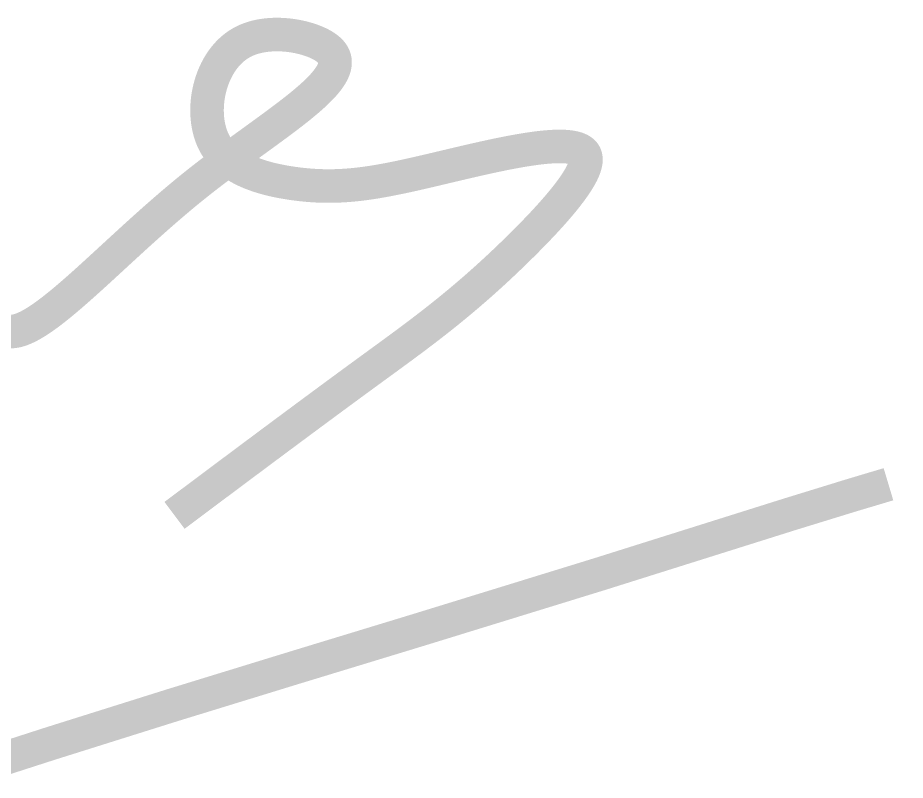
# Model space of a CAD drawing. Header units: millimetres. Extents: x 480521 to 6014615, y -961280 to 187869.
# Drawn here: x 792597.5 to 792914.8, y -74666 to -74393.4 of the extents above; entities that cross this region are included whole.
import ezdxf
from ezdxf.enums import TextEntityAlignment as Align

# ---------------------------------------------------------------- set-up
doc = ezdxf.new("R2010")
doc.units = ezdxf.units.MM
doc.header["$LTSCALE"] = 600
doc.header["$MEASUREMENT"] = 0
doc.layers.get('0').update_dxf_attribs({"lineweight": 0})
for name, color, linetype, lineweight in [('ISO', 153, 'Continuous', 13), ('LC Net thay', 7, 'Continuous', 25), ('LC Text1', 3, 'Continuous', 20)]:
    doc.layers.add(name, color=color, linetype=linetype, lineweight=lineweight)
doc.styles.add('Khungten', font='VHAVAN.TTF', dxfattribs={"width": 0.9, "height": 5000})
doc.styles.add('LC 1', font='VHAVANB.TTF')
doc.styles.add('Title', font='VHBLACK.TTF')

# ---------------------------------------------------------------- blocks, each defined once
blk = doc.blocks.new('mr thuan')
at = {"layer": 'ISO', "ltscale": 2, "const_width": 40}
for points in [[(2884.88098621976, -665.7971388551523), (2885.48901457946, -666.3138605610875), (2886.110956899851, -666.7979513564787), (2886.746749512706, -667.2496539568383), (2887.396328749808, -667.6692110776203), (2888.059630942924, -668.0568654343369), (2888.736592423837, -668.4128597424569), (2889.427149524316, -668.737436717478), (2890.131238576138, -669.0308390748687), (2890.848795911083, -669.2933095301269), (2891.57975786092, -669.5250907987356), (2892.32406075743, -669.7264255961782), (2893.081640932385, -669.8975566379377), (2893.852434717563, -670.0387266394973), (2894.636378444739, -670.1501783163403), (2895.433408445682, -670.2321543839644), (2896.243461052178, -670.2848975578381), (2897.066472595994, -670.3086505534593), (2897.902379408912, -670.3036560863111), (2898.7511178227, -670.2701568718767), (2899.612624169142, -670.2083956256538), (2900.486834780007, -670.1186150630965), (2901.373685987073, -670.0010578997171), (2902.273114122119, -669.8559668509843), (2903.185055516911, -669.6835846323811), (2904.109446503233, -669.4841539594199), (2905.046223412857, -669.2579175475548), (2905.995322577561, -669.0051181122981), (2906.956680329116, -668.7259983691038), (2907.930232999301, -668.4208010334842), (2908.91591691989, -668.0897688209079), (2909.913668422661, -667.7331444468582), (2910.923423839387, -667.3511706268473), (2911.945119501841, -666.9440900763293), (2912.978691741806, -666.5121455107874), (2914.024076891048, -666.0555796457338), (2915.081211281347, -665.5746351966372), (2916.150031244484, -665.0695548789809), (2917.230473112224, -664.5405814082624), (2918.322473216351, -663.9879574999504), (2919.425967888637, -663.4119258695428), (2920.540893460857, -662.812729232508), (2921.667186264789, -662.1906103043439), (2923.95361889488, -660.8785764365748), (2926.28475643312, -659.477765990101), (2928.660089533707, -657.9901206888026), (2931.079108850849, -656.4175822565594), (2933.541305038751, -654.7620924172516), (2936.046168751611, -653.0255928947736), (2938.593190643634, -651.2100254129764), (2941.18186136903, -649.3173316957691), (2943.811671581996, -647.3494534670026), (2946.482111936741, -645.308332450586), (2949.192673087466, -643.1959103703848), (2951.942845688369, -641.014128950279), (2954.732120393663, -638.7649299141631), (2957.559987857552, -636.450254985888), (2960.425938734232, -634.0720458893629), (2963.32946367791, -631.6322443484532), (2966.270053342792, -629.1327920870535), (2969.24719838308, -626.5756308290147), (2972.260389452975, -623.9627022982459), (2975.309117206689, -621.2959482186125), (2978.392872298416, -618.5773103140091), (2981.511145382367, -615.8087303082866), (2984.663427112744, -612.9921499253542), (2987.849208143747, -610.1295108890918), (2991.067979129581, -607.2227549233503), (2994.319230724454, -604.2738237520389), (2997.602453582567, -601.2846590990375), (3000.917138358123, -598.2572026881971), (3004.262775705327, -595.1933962434268), (3007.638856278383, -592.0951814886066), (3011.044870731494, -588.9645001476019), (3014.48030971886, -585.8032939442928), (3017.94466389469, -582.6135046025738), (3021.43742391319, -579.3970738463249), (3024.958080428558, -576.1559433993971), (3028.506124094998, -572.8920549857139), (3032.08104556672, -569.6073503291118), (3035.682335497917, -566.3037711535144), (3039.309484542802, -562.9832591827726), (3042.961983355577, -559.6477561407664), (3046.639322590443, -556.2992037513905), (3050.340992901605, -552.9395437385101), (3057.815289369635, -546.1946677378), (3065.380797993297, -539.4286619296618), (3073.033444006214, -532.6570601051353), (3080.769152642024, -525.8953960552753), (3088.583849134357, -519.1592035711219), (3096.473458716835, -512.4640164437151), (3104.433906623097, -505.8253684640804), (3108.439421583153, -502.5321009643812), (3112.461118086769, -499.2587934232724), (3116.842441215354, -495.7320328424103), (3120.550716569938, -492.7795864427317), (3124.615436876538, -489.5758597599342), (3128.689774908937, -486.3962799967849), (3136.855811986828, -480.1098503858811), (3145.025843474985, -473.9208759229223), (3149.105174520213, -470.8631150946894), (3153.176885044766, -467.8299349207664), (3157.238102007566, -464.8214076902659), (3161.285952367536, -461.8376056922862), (3165.317563083598, -458.8786012159399), (3169.330061114662, -455.9444665503397), (3173.32057341966, -453.0352739845985), (3177.286226957509, -450.1510958078143), (3181.224148687128, -447.2920043090999), (3185.131465567436, -444.4580717775534), (3189.005304557355, -441.6493705023167), (3192.842792615811, -438.8659727724589), (3196.641056701719, -436.1079508771072), (3200.397223773998, -433.3753771053598), (3204.10842079157, -430.668323746344), (3207.771774713361, -427.9868630891579), (3211.384412498282, -425.3310674228997), (3214.94346110526, -422.7010090366966), (3218.446047493217, -420.096760219647), (3221.889298621067, -417.5183932608634), (3225.270341447733, -414.9659804494586), (3228.586302932141, -412.4395940745162), (3231.834310033202, -409.9393064251781), (3235.011489709843, -407.4651897905278), (3238.114968920985, -405.0173164596927), (3241.141874625544, -402.5957587217563), (3244.089333782445, -400.200588865875), (3246.954473350608, -397.8318791811034), (3249.734420288951, -395.4897019565833), (3252.426301556396, -393.1741294813983), (3255.027244111861, -390.8852340446756), (3257.53437491427, -388.623087935528), (3258.751863082744, -387.5020684691408), (3259.944820922545, -386.3877634430537), (3261.112889303542, -385.2801818934095), (3262.2557090956, -384.1793328563508), (3263.372921168586, -383.0852253680205), (3264.464166392361, -381.9978684645466), (3265.529085636794, -380.9172711820866), (3266.567319771748, -379.8434425567539), (3267.578509667088, -378.7763916246913), (3268.562296192678, -377.7161274220562), (3269.518320218387, -376.6626589849766), (3270.446222614075, -375.6159953495808), (3271.34564424961, -374.576145552026), (3272.216225994856, -373.5431186284404), (3273.057608719682, -372.5169236149522), (3273.869433293949, -371.4975695477187), (3274.651340587519, -370.4850654628826), (3275.402971470266, -369.4794203965575), (3276.123966812047, -368.4806433849008), (3276.813967482733, -367.4887434640405), (3277.472614352184, -366.5037296701194), (3278.099548290265, -365.5256110392802), (3278.694410166845, -364.5543966076657), (3279.256840851787, -363.5900954113895), (3279.78648121496, -362.6327164866234), (3280.282972126221, -361.682268869481), (3280.74595445544, -360.7387615961197), (3281.175069072484, -359.8022037026676), (3281.569956847216, -358.8726042252529), (3281.930258649496, -357.9499722000328), (3282.255615349197, -357.0343166631355), (3282.545667816183, -356.1256466507039), (3282.800056920314, -355.2239711988805), (3283.018423531459, -354.3292993437935), (3283.200408519482, -353.4416401215858), (3283.345652754248, -352.5610025684), (3283.45379710562, -351.6873957203788), (3283.524482443467, -350.820828613636), (3283.557349637653, -349.9613102843432), (3283.552039558042, -349.1088497686142), (3283.5081930745, -348.2634561025916), (3283.42545105689, -347.4251383224328), (3283.30345437508, -346.5939054642513), (3283.141843898931, -345.7697665642045), (3282.940260498312, -344.9527306584205), (3282.698345043089, -344.142806783042), (3282.415738403124, -343.3400039742119), (3282.092081448282, -342.5443312680582), (3281.727015048429, -341.7557977007236), (3281.320180073428, -340.974412308351), (3280.871217393149, -340.2001841270685), (3280.379767877454, -339.4331221930333), (3279.845472396206, -338.6732355423592), (3279.26797181927, -337.9205332112033), (3278.646907016519, -337.1750242357084), (3277.981918857811, -336.4367176519881), (3277.272648213013, -335.7056224961998), (3276.518735951988, -334.9817478044861), (3275.719822944604, -334.2651026129752), (3274.875550060722, -333.5556959578098), (3273.98555817021, -332.8535368751327), (3273.468147370906, -332.4643021646771), (3272.067746864584, -331.4712724864949), (3271.04140013194, -330.7919715582684), (3269.971646298385, -330.1212996163958), (3268.859661744355, -329.4598167750082), (3267.706622850274, -328.8080831482221), (3266.513705996578, -328.1666588501976), (3265.282087563683, -327.5361039950512), (3264.01294393203, -326.9169786969287), (3262.707451482049, -326.3098430699756), (3261.366786594157, -325.7152572282939), (3259.992125648794, -325.1337812860438), (3258.584645026385, -324.5659753573564), (3257.145521107355, -324.0123995563627), (3255.67593027214, -323.4736139972083), (3254.177048901165, -322.9501787940098), (3252.650053374859, -322.4426540609129), (3251.096120073653, -321.9515999120486), (3249.516425377973, -321.4775764615479), (3247.912145668248, -321.021143823571), (3246.284457324909, -320.58286211222), (3244.63453672839, -320.163291441655), (3242.963560259112, -319.7629919259925), (3241.272704297498, -319.3825236793637), (3239.563145223994, -319.0224468159286), (3237.836059419016, -318.6833214498038), (3236.092623262997, -318.3657076951349), (3234.334013136366, -318.0701656660531), (3232.561405419554, -317.7972554766893), (3230.775976492983, -317.5475372411747), (3228.978902737093, -317.3215710736404), (3227.171360532302, -317.1199170882464), (3225.354526259045, -316.9431353991095), (3223.529576297751, -316.7917861203605), (3221.697687028845, -316.6664293661452), (3219.86003483276, -316.5676252505946), (3218.017796089924, -316.4959338878398), (3216.172147180761, -316.4519153920119), (3214.324264485709, -316.436129877271), (3212.475324385192, -316.4491374577192), (3210.626503259635, -316.4914982475166), (3208.778977489474, -316.5637723607797), (3206.933923455133, -316.6665199116542), (3205.092517537047, -316.8003010142711), (3203.255936115635, -316.9656757827761), (3201.425355571337, -317.1632043312857), (3199.601952284575, -317.3934467739455), (3197.786902635777, -317.6569632248866), (3195.981383005375, -317.9543137982546), (3194.186569773799, -318.2860586081661), (3192.403639321477, -318.6527577687666), (3190.633768028838, -319.0549713942019), (3188.878132276306, -319.4932595985883), (3187.137908444318, -319.9681824960571), (3185.414272913305, -320.4803002007829), (3183.708402063683, -321.0301728268241), (3182.02147227589, -321.6183604883845), (3180.354659930348, -322.2454232995951), (3178.709141407497, -322.911921374558), (3177.086093087757, -323.6184148274333), (3175.486691351558, -324.3654637723375), (3173.912112579335, -325.1536283234163), (3172.780271392607, -325.754591983743), (3170.841757863036, -326.8550470437913), (3169.346957738671, -327.7675773320516), (3167.879219219474, -328.7201598401152), (3166.438632342451, -329.711899764472), (3165.025287144625, -330.7419023016118), (3163.639273663, -331.809272648039), (3162.280681934593, -332.9131160002435), (3160.949601996421, -334.0525375547149), (3159.646123885497, -335.2266425079579), (3158.370337638833, -336.4345360564475), (3157.122333293446, -337.6753233966883), (3155.902200886343, -338.9481097251701), (3154.710030454542, -340.2520002383826), (3153.545912035061, -341.5861001328303), (3152.409935664902, -342.9495146050176), (3151.302191381092, -344.3413488514052), (3150.222769220636, -345.760708068512), (3149.17175922055, -347.2066974528134), (3148.149251417846, -348.6784222008282), (3147.155335849544, -350.1749875090318), (3146.190102552653, -351.6954985739139), (3145.253641564184, -353.2390605919791), (3144.346042921159, -354.804778759717), (3143.467396660581, -356.3917582736321), (3142.617792819474, -357.9991043301852), (3141.797321434846, -359.6259221259097), (3141.006072543714, -361.2713168572809), (3140.244136183086, -362.9343937207886), (3139.511602389983, -364.6142579129373), (3138.808561201411, -366.3100146302022), (3138.135102654389, -368.0207690691022), (3137.491316785934, -369.7456264261127), (3136.87729363305, -371.483691897738), (3136.293123232757, -373.2340706804534), (3135.738895622071, -374.9958679707779), (3135.214700838002, -376.7681889651867), (3134.720628917563, -378.5501388601842), (3134.256769897769, -380.3408228522458), (3133.823213815631, -382.1393461378902), (3133.42005070817, -383.9448139136075), (3133.047370612392, -385.7563313758728), (3132.705263565316, -387.5730037211906), (3132.393819603953, -389.3939361460507), (3132.113128765319, -391.2182338469429), (3131.863281086426, -393.0450020203862), (3131.644366604287, -394.8733458628412), (3131.456475355913, -396.702370570827), (3131.299697378327, -398.5311813408189), (3131.174122708533, -400.3588833693211), (3131.079841383551, -402.1845818528236), (3131.016943440394, -404.0073819878307), (3130.98551891607, -405.8263889708178), (3130.985657847599, -407.6407079982746), (3131.017450271996, -409.4494442667201), (3131.080986226269, -411.2517029726296), (3131.17635574743, -413.0465893125074), (3131.303648872501, -414.8332084828289), (3131.46295563849, -416.610665680113), (3131.654366082414, -418.378066100835), (3131.877970241287, -420.1345149414992), (3132.133858152116, -421.8791173985956), (3132.422119851926, -423.6109786686138), (3132.742845377721, -425.3292039480439), (3133.096124766518, -427.0328984333901), (3133.482048055328, -428.7211673211423), (3133.900705281172, -430.3931158077903), (3134.352186481057, -432.047849089824), (3134.836581692001, -433.6844723637623), (3135.353980951015, -435.302090826066), (3135.904474295112, -436.8998096732394), (3136.48815176131, -438.4767341017869), (3137.105103386617, -440.0319693081983), (3137.755419208053, -441.5646204889636), (3138.439189262626, -443.0737928405724), (3139.156503587354, -444.5585915595293), (3139.907452219246, -446.0181218423095), (3140.692125195324, -447.4514888854173), (3141.454911820649, -448.7647679727525), (3142.362849996964, -450.2363961021038), (3143.248268227497, -451.5874228830653), (3144.166194462741, -452.9111798815284), (3145.115955959114, -454.2079686914367), (3146.096879973014, -455.4780909067777), (3147.108293760841, -456.7218481214513), (3148.149524578996, -457.9395419294451), (3149.219899683882, -459.1314739247027), (3150.318746331901, -460.2979457011679), (3151.445391779453, -461.439258852799), (3152.599163282943, -462.5557149735396), (3153.77938809877, -463.6476156573481), (3154.985393483337, -464.7152624981682), (3156.216506693047, -465.7589570899436), (3157.4720549843, -466.7790010266472), (3158.751365613498, -467.7756959022227), (3160.053765837041, -468.7493433106138), (3161.378582911333, -469.7002448457788), (3162.725144092779, -470.6287021016615), (3164.092776637772, -471.5350166722055), (3165.480807802724, -472.4194901513838), (3166.88856484403, -473.28242413314), (3168.315375018094, -474.1241202114034), (3169.760565581317, -474.9448799801612), (3171.223463790102, -475.7450050333282), (3172.703396900848, -476.5247969648917), (3175.711676853836, -478.0245878389396), (3178.780023491501, -479.4466653538984), (3181.903054865052, -480.7934422614053), (3185.075389025707, -482.0673313130392), (3188.291644024677, -483.2707452604081), (3191.546437913181, -484.4060968551494), (3194.834388742427, -485.4757988488418), (3198.150114563632, -486.4822639931226), (3201.488233428016, -487.4279050395562), (3204.843363386783, -488.3151347397798), (3208.210122491153, -489.1463658453868), (3211.583128792339, -489.9240111079998), (3214.957000341557, -490.650483279227), (3218.326355190024, -491.3281951106619), (3221.685811388943, -491.959559353927), (3225.029986989543, -492.5469887606159), (3228.353500043027, -493.0928960823221), (3230.955549274746, -493.4955805149511), (3234.919114592747, -494.0691867902206), (3238.159039593804, -494.5019112017908), (3241.372469569975, -494.8982236194424), (3244.56111927583, -495.2584836009191), (3247.726703465942, -495.5830507039645), (3250.870936894891, -495.8722844863078), (3253.995534317255, -496.1265445056779), (3257.102210487606, -496.3461903198186), (3260.192680160526, -496.5315814864589), (3263.268658090587, -496.6830775633425), (3266.331859032365, -496.8010381081986), (3269.383997740442, -496.8858226787561), (3272.426788969384, -496.9377908327733), (3275.461947473777, -496.9573021279648), (3278.491188008193, -496.9447161220596), (3281.516225327206, -496.900392372816), (3284.538774185396, -496.824690437963), (3287.560549337337, -496.7179698752298), (3290.583265537607, -496.5805902423454), (3293.608637540787, -496.412911097068), (3296.638380101442, -496.2152919970977), (3299.674207974153, -495.9880925002071), (3302.7178359135, -495.7316721641109), (3305.770978674056, -495.4463905465527), (3308.835351010399, -495.1326072052616), (3311.912667677101, -494.7906816979812), (3315.004643428743, -494.4209735824261), (3318.112993019902, -494.023842416369), (3321.239431205147, -493.59964775751), (3324.385672739063, -493.1487491635926), (3327.553432376222, -492.6715061923605), (3330.744424871202, -492.1682784015575), (3333.960364978575, -491.6394253488979), (3337.202967452922, -491.0853065921256), (3340.473947048813, -490.506281688984), (3343.775018520832, -489.9027101972024), (3347.107896623555, -489.2749516745098), (3350.474296111552, -488.6233656786499), (3353.8759317394, -487.9483117673517), (3357.314518261683, -487.250149498359), (3360.791770432967, -486.5292384294007), (3364.309403007835, -485.7859381182061), (3367.869130740863, -485.0206081225333), (3371.472668386625, -484.2336080000969), (3375.121730699695, -483.4252973086404), (3378.818032434654, -482.5960356058931), (3382.563288346078, -481.7461824495986), (3386.359213188542, -480.8760973974859), (3389.818157283182, -480.0765133514651), (3394.108704273251, -479.0770334639383), (3398.059635560203, -478.1505747296615), (3402.05651815439, -477.2087603751133), (3406.095555566499, -476.2535866936232), (3410.172951307228, -475.2870499785204), (3414.284908887254, -474.3111465231486), (3418.427631817282, -473.3278726208373), (3426.790187770101, -471.3471986487421), (3435.230247251191, -469.3609984089271), (3443.717438346084, -467.3852422480559), (3452.221389140308, -465.4359005128208), (3460.711727719379, -463.5289435498853), (3469.158082168826, -461.6803417059418), (3473.35527412167, -460.782914686919), (3477.530080574179, -459.9060653276538), (3481.678705037044, -459.0517899214756), (3485.797351020956, -458.2220847617136), (3489.882222036606, -457.4189461417263), (3493.929521594684, -456.6443703548139), (3497.935453205882, -455.9003536943346), (3501.896220380891, -455.1888924536033), (3505.808026630399, -454.5119829259784), (3509.667075465099, -453.871621404789), (3513.469570395679, -453.2698041833501), (3517.21171493283, -452.7085275550198), (3520.889712587246, -452.1897878131276), (3524.499766869616, -451.7155812510027), (3528.03808129063, -451.287904161989), (3531.500859360978, -450.9087528394157), (3534.884304591353, -450.5801235766121), (3538.18462049244, -450.3040126669221), (3539.802418541592, -450.1862754361646), (3541.398010574936, -450.0824164036749), (3542.970922031302, -449.9926851061318), (3544.52067834953, -449.9173310802144), (3546.046804968453, -449.8566038625577), (3547.548827326911, -449.8107529898552), (3549.026270863738, -449.7800279987714), (3550.478661017773, -449.7646784259559), (3551.905523227848, -449.7649538080877), (3553.306382932802, -449.7811036818312), (3554.680765571469, -449.8133775838651), (3556.028196582691, -449.8620250508393), (3557.348201405297, -449.9272956194327), (3558.640305478129, -450.0094388262951), (3559.904034240022, -450.1087042081199), (3561.138913129809, -450.2253413015424), (3562.344467586328, -450.3595996432559), (3563.520223048421, -450.5117287699104), (3564.665704954918, -450.6819782181847), (3565.780438744656, -450.8705975247431), (3566.863949856473, -451.0778362262499), (3567.915763729205, -451.3039438593696), (3568.935405801683, -451.5491699607664), (3569.922401512755, -451.8137640671193), (3570.876276301246, -452.0979757150926), (3571.796555605997, -452.4020544413361), (3572.682764865847, -452.7262497825432), (3573.53442951963, -453.0708112753491), (3574.35107500618, -453.4359884564619), (3575.132226764334, -453.8220308625023), (3575.87741023293, -454.2291880301782), (3576.586150850806, -454.6577094961249), (3577.257974056796, -455.1078447970358), (3577.892405289735, -455.5798434695607), (3578.488969988459, -456.073955050364), (3579.04719359181, -456.5904290761246), (3579.566601538616, -457.1295150834922), (3580.046719267721, -457.6914626091602), (3580.487072217958, -458.276521189764), (3580.887185828164, -458.884940361997), (3581.246585537174, -459.5169696625089), (3581.564796783823, -460.1728586279787), (3581.841345006953, -460.8528567950707), (3582.075755645394, -461.5572137004492), (3582.243572568346, -462.1838351361803), (3582.416522291769, -463.0398417576944), (3582.523115709111, -463.8178709332424), (3582.587903000524, -464.6198644301621), (3582.611452316112, -465.4454205586371), (3582.594331805969, -466.2941376289527), (3582.5371096202, -467.1656139513652), (3582.440353908907, -468.0594478361163), (3582.304632822186, -468.9752375934477), (3582.130514510136, -469.9125815336156), (3581.918567122862, -470.8710779668618), (3581.669358810464, -471.8503252034425), (3581.383457723041, -472.8499215535994), (3581.061432010691, -473.8694653275888), (3580.703849823516, -474.9085548356525), (3580.31127931162, -475.9667883880611), (3579.884288625097, -477.0437642950274), (3579.42344591405, -478.139080866822), (3578.929319328581, -479.2523364137014), (3578.402477018786, -480.3831292458926), (3577.843487134771, -481.5310576736665), (3577.25291782663, -482.6957200072648), (3576.631337244467, -483.8767145569291), (3575.979313538384, -485.0736396329157), (3575.29741485848, -486.2860935454664), (3574.586209354849, -487.5136746048374), (3573.846265177603, -488.7559811212705), (3573.078150476831, -490.0126114050217), (3572.282433402641, -491.2831637663476), (3571.459682105131, -492.5672365154751), (3570.6104647344, -493.8644279626751), (3569.735349440547, -495.1743364181748), (3568.834904373674, -496.4965601922595), (3567.909697683885, -497.8306975951273), (3566.960297521273, -499.1763469370781), (3565.987272035945, -500.5331065283244), (3563.972617697531, -503.2783496997436), (3561.870279869447, -506.0632135913766), (3559.684803752491, -508.8844846852298), (3557.420734547468, -511.7389494632953), (3555.08261745518, -514.6233944075502), (3552.674997676429, -517.5346060000011), (3550.202420412017, -520.4693707226397), (3547.669430862748, -523.4244750574435), (3545.080574229418, -526.3967054864188), (3542.440395712838, -529.3828484915575), (3539.753440513803, -532.379690554837), (3537.024253833119, -535.3840181582782), (3534.25738087159, -538.3926177838439), (3531.457366830011, -541.4022759135405), (3525.776096309932, -547.411913613294), (3520.016803879298, -553.3872231134592), (3514.215851144523, -559.3024962700001), (3508.409599712031, -565.1320249388227), (3505.515849986146, -568.0066012953321), (3501.693271785683, -571.7749439617619), (3499.769580866403, -573.6595027717703), (3496.922834479759, -576.4339769056241), (3494.09385343187, -579.1740867345798), (3491.282290400104, -581.8804179224826), (3488.487798061797, -584.5535561332508), (3485.710029094313, -587.1940870307299), (3482.948636175002, -589.8025962787651), (3480.20327198122, -592.3796695412457), (3477.473589190307, -594.925892482046), (3474.759240479627, -597.4418507650116), (3472.059878526528, -599.928130054017), (3469.375156008362, -602.3853160129365), (3466.704725602485, -604.8139943056303), (3464.048239986245, -607.2147505959583), (3461.405351836995, -609.5881705478096), (3458.775713832096, -611.9348398250149), (3456.158978648884, -614.255344091478), (3453.554798964724, -616.5502690110588), (3450.962827456966, -618.8202002476028), (3448.382716802964, -621.0657234649989), (3445.814119680064, -623.2874243271071), (3443.256688765625, -625.4858884977875), (3438.173936271531, -629.8154494203482), (3433.131680739498, -634.0590915436187), (3428.12714358835, -638.2215001785371), (3423.157546236904, -642.3073606360413), (3418.220110103983, -646.3213582270546), (3413.312056608396, -650.2681782625441), (3408.430607168975, -654.1525060534041), (3403.572983204533, -657.979026910587), (3398.736406133892, -661.7524261450308), (3393.91809737587, -665.4773890676588), (3389.115278349287, -669.1586009894381), (3384.325170472963, -672.800747221263), (3379.544995165714, -676.4085130740859), (3374.771973846367, -679.9865838588448), (3370.003327933733, -683.5396448864776), (3360.468048003899, -690.5894789140875), (3350.916926726764, -697.5954976444045), (3341.327735452887, -704.5951835648884), (3331.678245532828, -711.6260191630427), (3327.167983991385, -714.9138972951332), (3321.946902153326, -718.724430722752), (3317.047199566776, -722.3050313303829), (3312.125349617003, -725.9061555927765), (3307.181867358966, -729.5273262156552), (3302.217267847627, -733.1680659046979), (3297.232066137945, -736.8278973656415), (3292.226777284872, -740.5063433041796), (3287.201916343372, -744.2029264260054), (3282.157998368406, -747.9171694368124), (3272.015051537895, -755.3967259482451), (3261.80205723301, -762.9411944840831), (3251.523135893422, -770.5467566899606), (3241.182407958797, -778.2095942114829), (3230.783993868801, -785.9258886942989), (3220.332014063111, -793.6918217839993), (3209.830588981393, -801.503575126233), (3199.283839063315, -809.3573303666199), (3188.695884748548, -817.2492691507796), (3178.070846476756, -825.175573124332), (3167.412844687613, -833.1324239328969), (3156.725999820788, -841.1160032221087), (3146.014432315947, -849.1224926375726), (3135.28226261276, -857.1480738249229), (3113.772598370029, -873.2412380977912), (3092.229970609944, -889.3649492056575)], [(2870.810407723835, -1185.00910069955), (2943.696668788984, -1161.49251589652), (3090.128358167753, -1115.471318495649), (3237.152672587908, -1070.319667067408), (3384.426094501541, -1025.46186125066), (3598.753960645583, -959.4384540098836), (3678.370820900229, -934.3865527903399), (3824.871166106121, -888.3076729511231), (3898.197557001375, -865.7422261909378), (3943.177098981705, -852.2982565767306)]]:
    blk.add_lwpolyline(points, dxfattribs=at)
blk = doc.blocks.new('lcdi fix')
at = {"xscale": 0.5, "yscale": 0.5, "zscale": 0.5}
blk.add_blockref('mr thuan', (37658.88695583952, -3936.329203777328), dxfattribs=at)
at = {"color": 7, "style": 'Khungten', "width": 0.8}
for tag, p in [('REVISION', (39498.75276287364, -10746.30405127808)), ('NGAYHT', (39546.07427452968, -11609.37101318493))]:
    blk.add_attdef(tag, text='', height=199.998925739526, dxfattribs=at).set_placement(p, align=Align.CENTER)
at = {"layer": 'LC Text1', "color": 3, "style": 'LC 1', "width": 1.834005631990714}
for tag, p, p2 in [('TENBANVE1', (36912.65778328942, -8885.760335756378), (40339.1450838642, -8885.760335756378)), ('TENBANVE2', (36912.65778328942, -9562.465661143795), (40339.1450838642, -9562.465661143795))]:
    blk.add_attdef(tag, text='', height=249.9999935159642, dxfattribs=at).set_placement(p, p2, align=Align.FIT)
at = {"layer": 'LC Text1', "style": 'Title', "width": 0.7}
blk.add_attdef('SOBANVE', text='', height=249.9999935159642, dxfattribs=at).set_placement((39561.98237367439, -13896.18081504657), align=Align.CENTER)

msp = doc.modelspace()

# ---------------------------------------------------------------- block references
at = {"layer": 'LC Net thay', "xscale": 0.6000000155618168, "yscale": 0.6000000155618168, "zscale": 0.6000000155618168}
msp.add_blockref('lcdi fix', (769130.5449861991, -71942.6954240844), dxfattribs=at)

doc.saveas('drawing.dxf')
